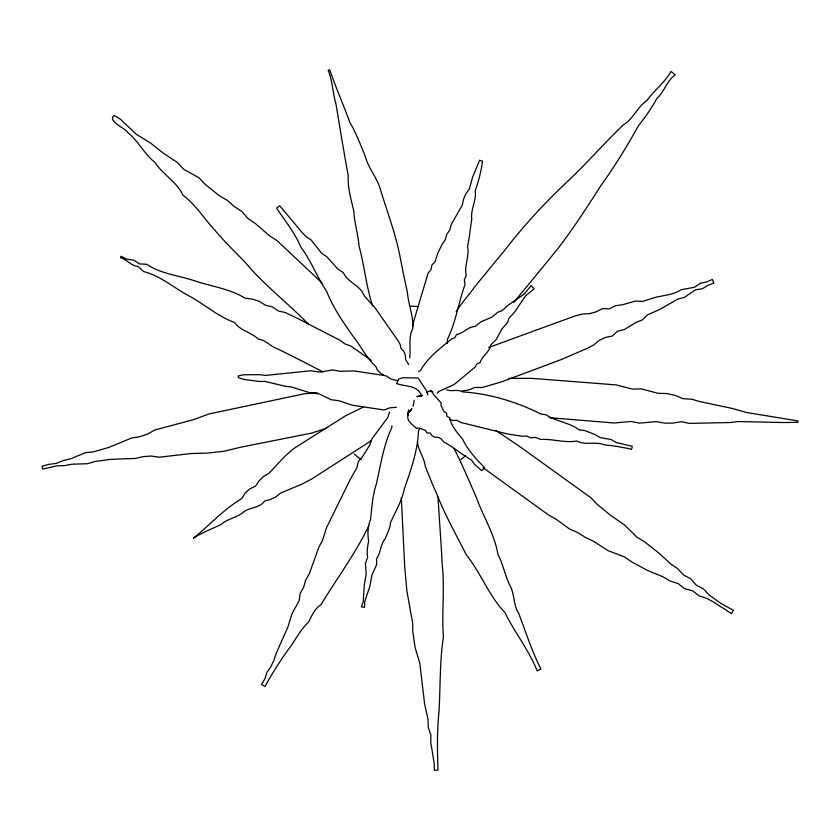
<?xml version="1.0" encoding="UTF-8"?>
<svg xmlns="http://www.w3.org/2000/svg" width="840" height="840" viewBox="0 0 840 840"><rect width="100%" height="100%" fill="white"/><g stroke="black" fill="none" stroke-linecap="round" stroke-linejoin="round"><path stroke-width="1.26" d="M412.955 326.34C412.87 314.57 408.251 303.419 407.253 291.469C404.576 280.161 402.433 268.748 400.144 257.355C395.766 233.772 386.915 211.439 380.163 188.528C376.478 176.852 368.109 167.779 365.064 155.852C360.308 144.438 356.244 133.024 349.808 122.42C343.592 105.084 335.318 86.331 329.742 69.888C329.259 70.14 328.703 70.14 328.188 70.308C332.671 81.081 332.619 92.883 335.958 103.866C339.938 127.89 343.749 151.547 348.222 175.549C347.529 187.331 350.994 199.028 353.703 210.536C354.322 222.506 358.029 234.035 359.026 245.963C364.455 265.671 366.114 286.346 372.603 305.77M438.06 497.249C439.268 519.488 441.126 541.769 442.155 564.06C444.927 588.389 441.536 612.801 443.394 637.109C439.604 661.626 440.507 686.385 439.016 711.113C437.042 730.706 437.252 750.309 437.997 770.112L434.364 770.332L434.228 763.686L430.784 742.508L430.846 734.895L428.253 727.409L428.043 719.492L424.589 703.825L419.79 663.138L415.128 647.619L412.776 631.344L412.65 623.049L406.886 590.919L404.744 567.147L401.289 497.564M447.363 343.445L447.5 339.171C455.889 322.035 458.535 302.348 465.045 284.498L464.331 279.815L466.231 275.352C463.89 265.797 469.781 256.106 467.544 246.267C469.539 237.31 470.243 228.396 471.776 219.209C470.358 209.255 476.753 200.728 475.178 190.88C478.538 181.22 481.226 171.308 482.496 161.154L479.598 160.262L472.563 177.314L469.308 189.095L465.864 193.641L463.628 199.007L462.357 204.96L451.259 224.501L449.82 229.971L446.712 234.454L445.231 239.883L442.26 244.062L437.882 252.934L435.005 261.87L431.928 264.936L431.004 269.693L428.138 273.042L413.028 323.547L412.766 328.556C408.093 337.386 410.949 348.128 409.689 357.861M391.892 425.775L391.766 427.718C383.534 445.2 380.615 465.181 376.373 483.998C372.488 495.358 371.91 507.623 370.534 519.466C367.868 526.25 367.311 533.946 368.644 541.097C367.531 546.483 366.702 552.017 367.616 557.498L365.442 563.147L366.209 574.077L364.287 585.175L363.237 601.619L361.347 606.816L364.55 607.373L364.718 601.86L369.905 586.026L371.973 574.928L376.625 564.679L376.551 558.81C380.971 552.636 380.257 544.288 385.298 538.545C387.104 533.316 390.212 528.518 390.421 522.858C395.399 511.665 402.087 500.777 404.397 488.649C410.77 470.284 417.753 450.786 418.435 431.33L419.675 428.547M414.194 400.26L413.238 405.993L413.438 404.702M389.56 412.104L387.744 417.543L371.731 439.183L369.695 445.106L362.891 456.162L358.312 461.591L356.864 467.733L350.196 479.546L326.592 527.552L322.34 540.855L318.854 547.124L309.298 573.856L305.582 580.272L303.66 587.286L300.111 593.586L299.177 600.736L292.1 613.515L287.784 627.312L276.108 653.551L273.913 660.303L270.9 666.645L266.878 672.378L264.884 678.867L261.461 684.485L265.01 686.427C272.864 672.263 281.442 658.675 291.249 645.572C296.625 637.55 301.298 628.971 308.385 622.262C311.819 615.877 314.622 608.779 320.985 604.706C336.882 578.434 355.404 553.623 368.855 525.798M408.544 409.952L407.915 413.354L411.705 409.048L408.597 412.556L407.642 415.086L408.345 414.53C405.594 420.315 412.598 424.683 416.514 428.39L419.16 427.969L425.46 430.406L426.983 433.052L430.132 432.968L432.149 435.803L434.879 437.22L438.333 437.346L441.2 438.931L443.604 441.882C453.611 447.017 461.748 454.577 471.555 460.068L474.432 464.257L481.782 470.62L484.669 467.681C476.018 459.029 467.933 450.23 462.536 439.12C457.107 432.506 451.437 426.206 449.6 417.9L446.744 416L446.659 413.038L443.93 411.558L440.947 405.269L441.189 402.938L434.038 395.126L432.212 392.564L432.747 391.661L430.763 391.43L431.519 390.548L426.594 392.102M120.425 257.67C126.767 259.308 131.177 266.049 138.348 266.564L143.609 271.562C160.282 275.667 173.565 287.616 188.475 295.649C203.984 303.839 217.665 316.418 234.402 322.403C240.482 330.824 251.244 332.272 258.394 339.139C265.986 339.969 270.385 346.616 277.421 348.789C292.698 356.328 307.944 364.024 323.001 371.931M120.624 257.197L121.044 256.274L126.84 259.203L133.655 260.137L139.503 263.897L146.738 264.285C160.902 273.935 178.7 275.425 194.659 280.833C211.291 286.367 229.824 288.76 245.039 298.169L252.336 299.082L259.255 301.34L265.524 305.245L272.213 306.8L278.46 311.042L285.054 312.449L297.917 318.591L339.822 340.211L345.167 344.032L350.595 345.912L371.364 360.381M513.87 302.389C528.864 283.952 544.121 265.713 558.989 247.16C573.867 227.556 587.286 207.071 600.4 186.291C614.303 167.055 626.84 146.706 638.316 125.969C645.309 117.117 651.525 108.329 656.901 98.395C664.493 91.644 666.698 80.797 675.224 74.77L671.055 71.453C664.682 82.614 654.266 90.332 646.758 100.664C637.266 107.09 633.381 118.881 623.364 124.929C603.813 143.472 586.247 164.084 566.559 182.353C544.226 203.469 523.362 226.086 504.525 250.509C494.613 262.374 484.932 274.418 475.094 286.335C468.993 295.103 461.717 302.589 456.151 311.64M408.597 412.556L407.915 413.354L411.705 409.048M437.199 393.225L438.69 391.524L454.146 384.51L475.377 366.87L476.658 364.024L480.249 362.46C482.181 355.614 489.72 352.275 490.686 344.978L496.325 339.433L501.921 328.965L507.444 322.739L508.809 318.538L514.773 311.819L525.672 295.701L534.177 288.897L531.132 285.611L524.234 294.084L508.641 304.846L501.984 310.737L498.11 312.05L491.768 317.257L481.215 321.689L475.062 326.498C467.88 326.644 463.491 333.375 456.572 334.509L454.734 337.848L451.826 338.804C440.318 348.338 427.928 357.168 420.567 370.471L418.73 371.669M460.803 459.596L465.738 455.606M371.574 440.528L311.283 479.262L301.707 484.229L280.718 493.017L275.73 496.944L270.428 499.527L264.632 501.007C259.234 508.683 249.134 506.94 242.739 512.705C236.135 517.913 227.252 518.794 220.93 524.622C211.733 528.917 201.716 532.749 193.389 538.167C209.108 525.683 223.776 509.145 241.826 498.614L245.133 493.091L249.701 488.985L255.539 486.15L258.972 480.942L263.372 476.574L268.81 473.456L284.865 456.341L293.423 448.77L345.387 415.884L363.457 407.022M326.582 428.19L311.63 433.104L240.786 447.185L223.923 451.269L207.365 453.106L190.995 453.526L159.149 457.233L151.253 456.046L143.293 456.624L135.272 458.472L111.174 459.322L95.245 461.423L87.444 463.712L71.862 464.216L64.312 465.654L56.721 465.854L42.62 469.098L42 466.316L48.888 464.363L56.238 463.407L63.252 460.541L70.749 458.766L85.323 452.697L93.387 451.857L108.822 447.437L131.513 438.029L139.724 436.716L147.515 434.175L154.591 430.059L193.599 419.643L208.887 413.973L304.416 393.771L317.237 392.784M488.691 347.498L575.379 315.83L582.32 314.066L589.25 313.709L595.959 311.903L602.595 308.564L609.294 308.868L615.636 305.644L622.283 304.836L635.481 301.056L642.432 301.445L655.567 297.297L668.881 294.651L675.35 292.845L681.545 289.653L694.523 287.259L700.266 283.353L706.556 281.978L712.383 279.426L713.843 283.08L707.868 285.338L702.387 288.781L695.499 289.81L684.453 297.329L677.723 299.156L659.915 309.351L647.178 315.021L642.159 319.988L635.786 322.55L624.278 329.584L617.327 331.244L612.318 336.053L605.262 337.491L599.046 340.515L593.702 344.915L587.57 348.201L560.868 359.719L501.27 381.959L482.36 387.471L474.779 387.471L468.941 389.865L462.242 390.978M421.869 395.514L416.871 396.627L422.552 395.356M410.939 306.138L418.541 306.526M397.645 380.646L391.293 379.176L385.938 375.774L354.123 370.933L340.557 371.312L332.598 369.915L320.324 372.12L310.832 370.766L265.283 375.438L259.707 374.682L243.579 374.766L238.361 375.931L238.297 377.57L243.401 379.334L259.497 381.497L265.094 381.444L285.495 386.316L290.735 386.82L309.771 392.69L319.211 393.897L331.065 399.683L339.161 400.796L352.475 405.248L384.122 409.973L389.928 407.82L396.501 407.284M508.746 378.399L531.731 378.336L616.14 384.899L632.404 389.099L641.308 388.889L658.004 393.309L666.855 393.561L675.213 395.409L683.077 398.706L691.688 399.189L699.573 401.541L731.409 408.261L746.897 412.566L798 420.913L797.874 422.289L783.951 422.552L738.192 421.544L730.327 422.52L689.409 423.392L681.135 421.669L673.092 423.098L664.839 423.14L656.229 421.628L639.597 423.119L630.903 421.459L614.303 423.003L549.224 417.68M446.681 389.907C451.899 391.87 457.81 388.846 462.735 391.933C489.731 393.572 517.104 402.066 540.95 414.036L546.126 414.834C556.017 421.565 569.51 422.425 579.191 429.923L584.934 430.594L595.266 434.647L600.012 437.567L611.216 439.551L615.993 442.459L632.279 446.292L631.575 449.316C622.367 447.143 613.484 445.788 604.296 444.801C595.602 441.157 585.449 445.599 576.797 441.042C564.827 443.163 552.416 438.669 540.54 439.435L535.7 437.409L531.006 437.829L526.397 436.086L521.944 436.191L508.253 434.144L460.94 422.489L456.918 420.273L452.855 420.483L449.862 419.16M383.576 375.06L379.733 372.614L377.139 369.663L375.848 366.45C366.272 357.966 360.749 345.692 352.622 335.748C342.752 321.437 332.913 307.409 326.56 291.175C316.964 277.284 311.388 260.946 300.919 247.328C295.144 233.173 285.033 220.889 276.57 208.11L279.699 205.737L302.19 232.596L306.169 236.786L311.052 239.852L321.804 253.481L326.592 256.547L338.131 269.325L342.899 272.286L345.996 276.959L349.755 280.707L358.166 287.248L361.893 291.207L364.655 296.3L374.955 307.734L398.044 340.704L400.029 344.201L401.131 348.569L403.694 351.068L405.258 354.827L405.699 359.73L408.681 364.56M495.81 430.353L521.881 448.077L590.909 497.763L596.778 503.969L610.187 515.004L624.635 525.063L636.993 537.232L644.648 541.874L658.34 552.625L670.793 563.997L677.744 568.701L683.498 574.949L690.848 578.875L696.234 585.175L703.405 588.851L708.865 594.71L715.019 599.256L721.087 603.519L733.373 610.292L732.606 611.709L731.356 613.536L713.318 601.923L706.587 598.269L698.975 595.823L692.675 590.846L684.579 588.672L678.048 583.538L670.078 581.007L662.886 576.734L647.042 570.213L631.932 562.023L624.635 556.994L608.087 550.651L593.155 541.086L585.27 537.359L577.847 532.613L569.929 529.253L556.038 519.173L548.678 515.077L483.157 467.775M354.175 454.01L361.074 459.596M322.098 282.975L276.969 240.566L269.472 235.767L255.444 223.577L247.989 218.463L241.731 211.428L234.014 206.315L227.189 200.287L219.24 195.689L205.16 184.338L199.038 177.828L183.53 169.186L177.566 162.624L163.317 153.163L150.297 142.884L136.469 134.431L120.309 119.123L114.188 115.532C106.659 120.771 125.895 128.541 127.796 132.584C138.359 141.099 144.239 153.962 154.928 162.414C162.95 174.741 176.694 181.555 182.921 195.206C195.248 204.246 203.175 217.382 213.318 228.428C223.125 240.24 234.129 250.992 244.965 262.048C263.855 284.907 287.983 303.082 308.658 324.408M421.701 395.997C417.795 384.657 405.227 387.019 396.596 383.471L398.664 379.144L402.875 377.738L418.142 378.031L426.825 391.335L427.886 394.8M454.062 448.602C462.2 464.51 469.214 481.089 476.354 497.532C483.231 516.653 494.676 534.261 497.942 554.484C503.486 564.932 505.124 576.618 510.731 587.034C514.7 595.518 513.492 605.546 518.731 613.442C525.871 632.131 531.762 651.084 540.971 669.091L537.149 670.887C528.78 649.835 514.689 632.573 504.861 612.444C488.628 595.56 480.995 572.985 466.358 554.988C456.351 534.954 445.127 515.393 436.968 494.372C432.632 485.037 428.935 475.493 425.135 465.959C424.337 457.349 417.827 450.251 417.522 441.756"/></g></svg>
